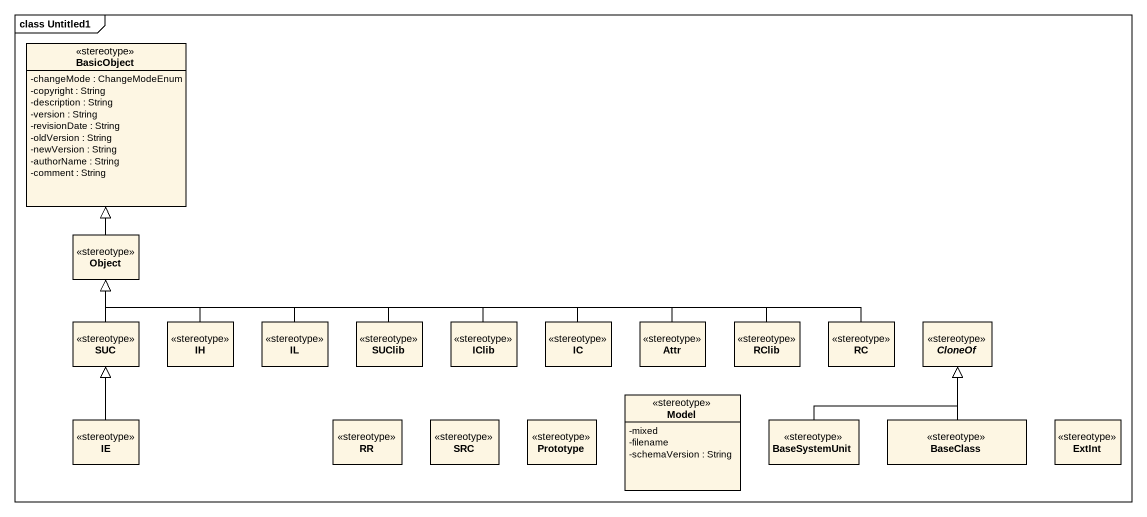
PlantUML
@startuml
mainframe class Untitled1
hide circle
hide empty members
skinparam classAttributeIconSize 0
class BasicObject <<stereotype>> {
  -changeMode : ChangeModeEnum
  -copyright : String
  -description : String
  -version : String
  -revisionDate : String
  -oldVersion : String
  -newVersion : String
  -authorName : String
  -comment : String
}
class "Object" as Object_ <<stereotype>>
class SUC <<stereotype>>
class IH <<stereotype>>
class IL <<stereotype>>
class SUClib <<stereotype>>
class IClib <<stereotype>>
class IC <<stereotype>>
class Attr <<stereotype>>
class RClib <<stereotype>>
class RC <<stereotype>>
abstract class CloneOf <<stereotype>>
class IE <<stereotype>>
class RR <<stereotype>>
class SRC <<stereotype>>
class Prototype <<stereotype>>
class Model <<stereotype>> {
  -mixed
  -filename
  -schemaVersion : String
}
class BaseSystemUnit <<stereotype>>
class BaseClass <<stereotype>>
class ExtInt <<stereotype>>
Object_ -up-|> BasicObject
SUC -up-|> Object_
IH -up-|> Object_
IL -left-|> Object_
SUClib -left-|> Object_
IClib -left-|> Object_
IC -left-|> Object_
Attr -left-|> Object_
RClib -left-|> Object_
RC -left-|> Object_
IE -up-|> SUC
BaseSystemUnit -up-|> CloneOf
BaseClass -up-|> CloneOf
@enduml
